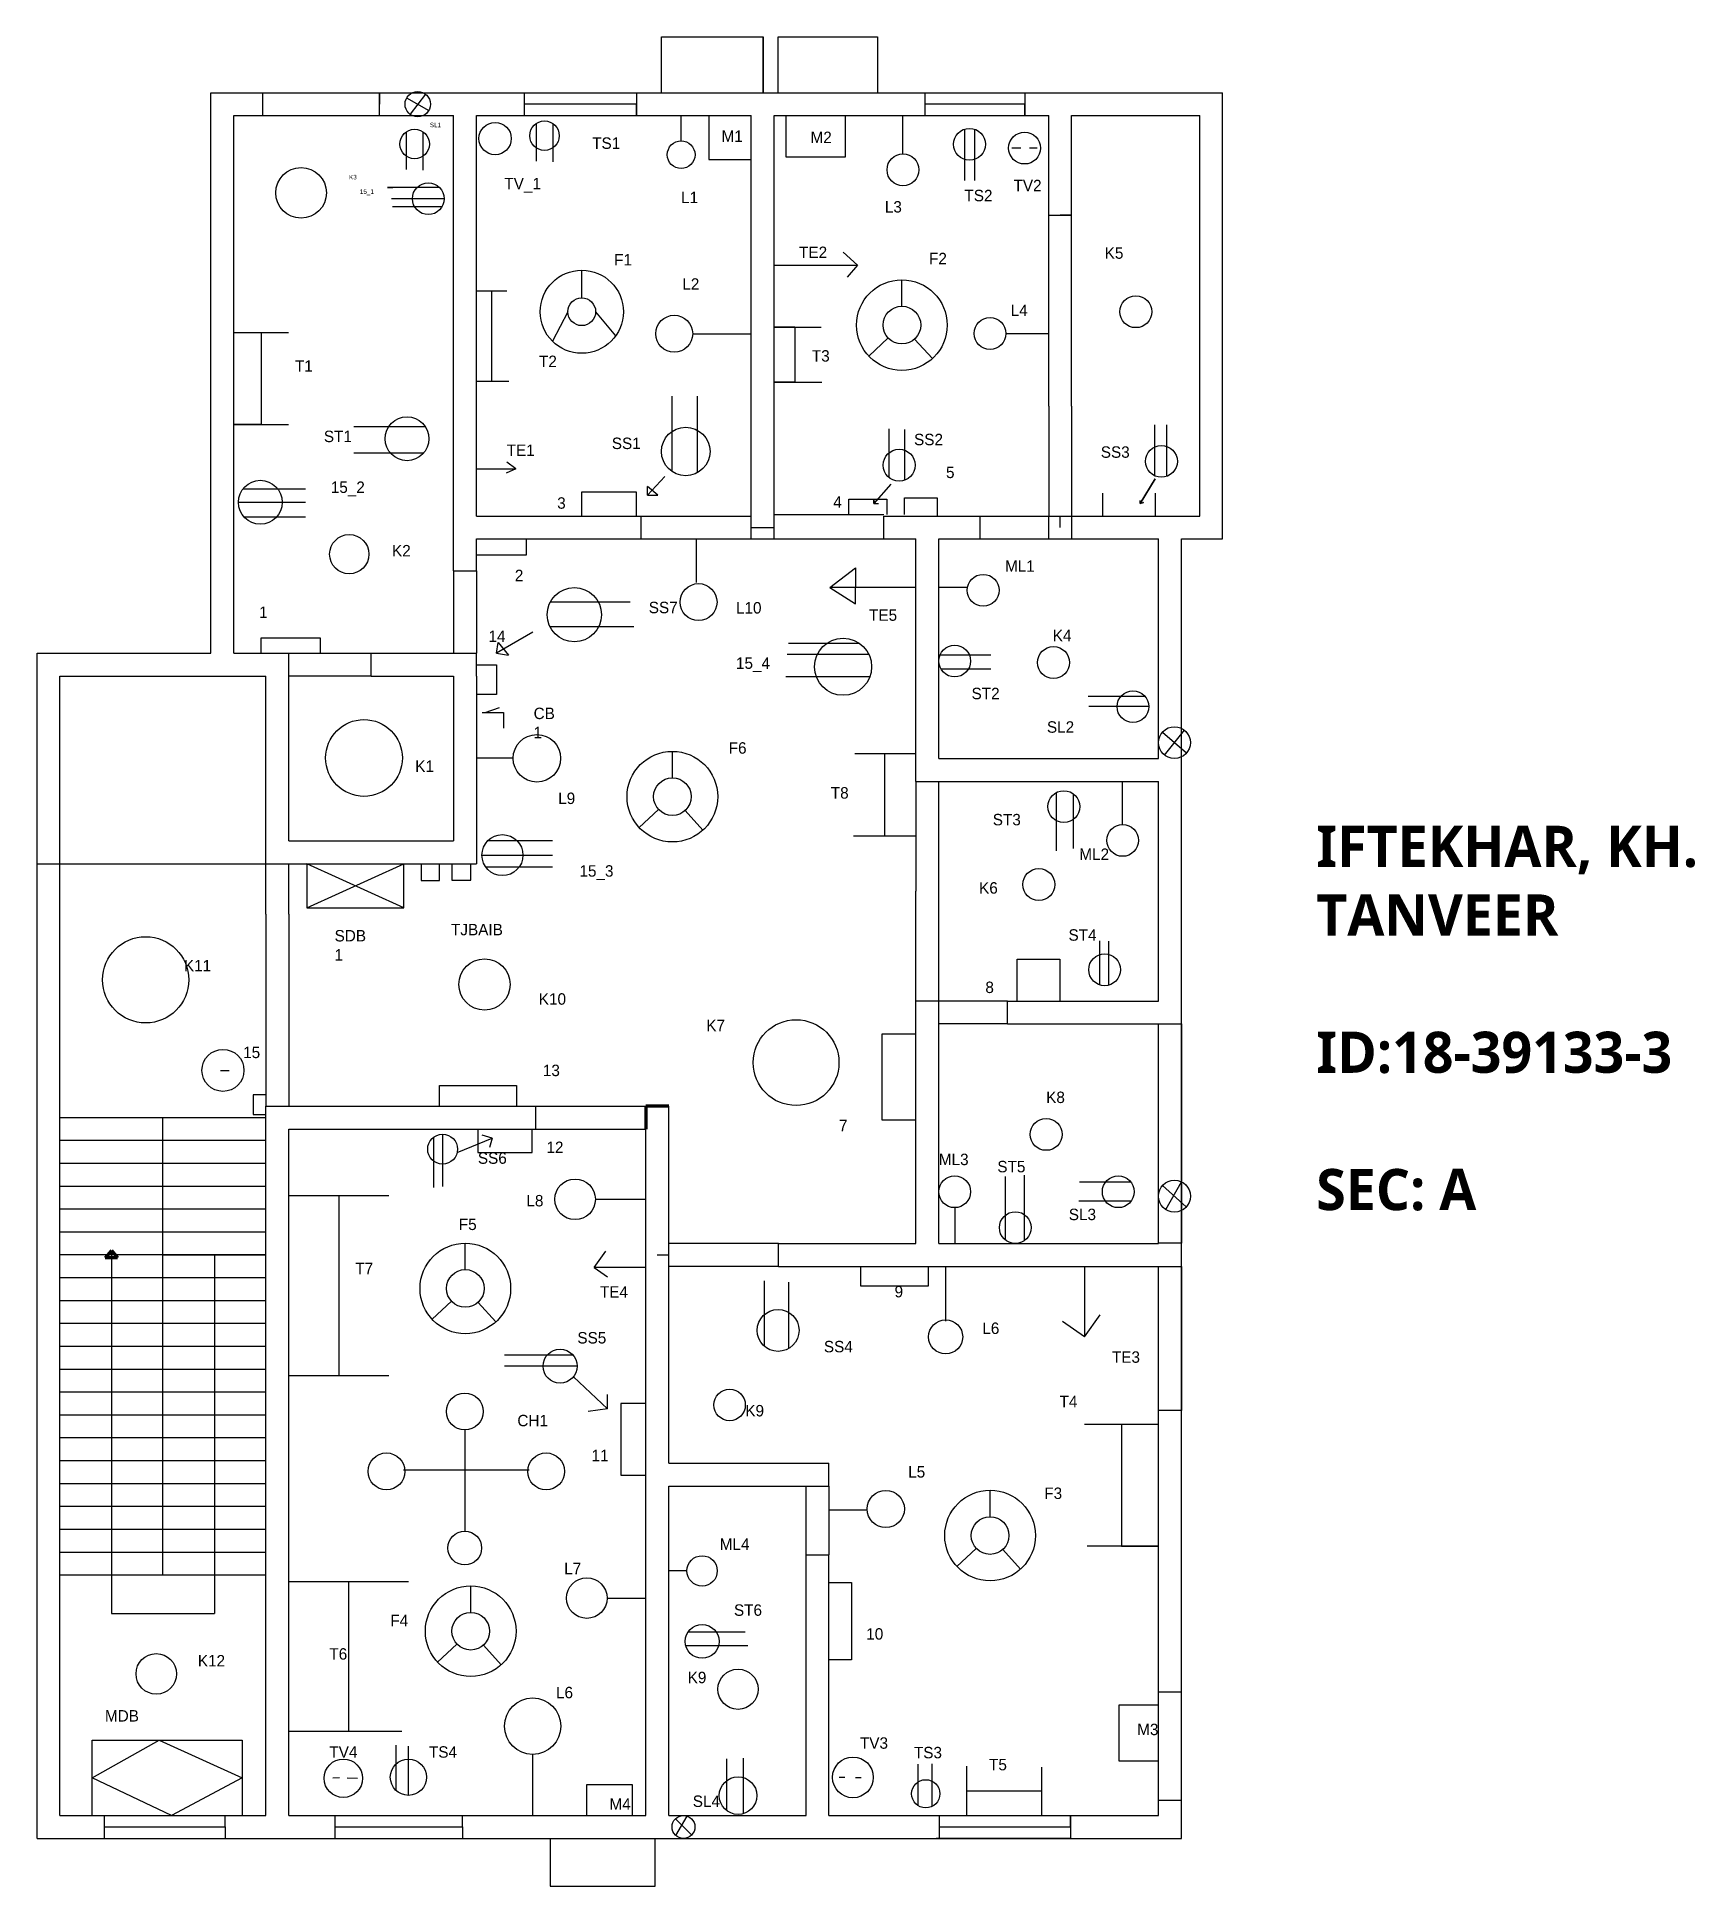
# Model space of a CAD drawing. Header units: inches. Extents: x 43 to 768, y 2 to 811.
import ezdxf

# ---------------------------------------------------------------- set-up
doc = ezdxf.new("R2010")
doc.units = ezdxf.units.IN
doc.header["$MEASUREMENT"] = 0
doc.linetypes.add('ACAD_ISO02W100', pattern=[15, 12, -3])

msp = doc.modelspace()

# ---------------------------------------------------------------- linework, layer by layer
for p, q in [((316.31, 786.27), (316.31, 810.66)), ((316.31, 810.66), (360.73, 810.66)), ((360.73, 810.66), (360.73, 786.27)), ((360.73, 786.27), (360.73, 810.66)), ((367.29, 786.27), (367.29, 810.66)), ((367.29, 810.66), (404.65, 810.66)), ((404.65, 810.66), (410.7, 810.66)), ((410.7, 810.66), (410.7, 786.27)), ((119.48, 786.27), (543.48, 786.27)), ((119.48, 541.27), (119.48, 786.27)), ((142.05, 786.27), (142.05, 776.27)), ((193.14, 776.27), (193.14, 786.27)), ((193.14, 786.27), (193.14, 781.27)), ((204.98, 784), (214.64, 778.53)), ((213.18, 785.68), (206.45, 776.85)), ((256.49, 776.27), (256.49, 786.27)), ((256.49, 786.27), (305.45, 786.27)), ((305.45, 786.27), (305.45, 776.27)), ((431.58, 776.27), (431.58, 786.27)), ((431.58, 786.27), (475.07, 786.27)), ((475.07, 786.27), (475.07, 776.27)), ((543.48, 786.27), (561.48, 786.27)), ((561.48, 591.27), (561.48, 786.27)), ((119.48, 541.27), (119.48, 776.27)), ((129.48, 776.27), (225.48, 776.27)), ((129.48, 541.27), (129.48, 776.27)), ((142.05, 776.27), (193.14, 776.27)), ((225.48, 577.27), (225.48, 776.27)), ((235.48, 776.27), (355.48, 776.27)), ((235.48, 601.27), (235.48, 776.27)), ((305.45, 781.27), (256.49, 781.27)), ((305.45, 776.27), (305.45, 781.27)), ((324.9, 765.24), (324.9, 776.27)), ((337.01, 776.27), (337.01, 757.16)), ((355.48, 591.27), (355.48, 776.27)), ((365.48, 776.27), (485.48, 776.27)), ((365.48, 591.27), (365.48, 776.27)), ((370.83, 758.17), (370.83, 776.27)), ((370.83, 776.27), (370.83, 776.27)), ((396.57, 776.27), (396.57, 758.17)), ((421.82, 759.54), (421.82, 776.27)), ((475.07, 781.27), (431.58, 781.27)), ((475.07, 776.27), (475.07, 781.27)), ((485.48, 649.27), (485.48, 776.27)), ((495.48, 776.27), (543.48, 776.27)), ((495.48, 649.27), (495.48, 776.27)), ((543.48, 776.27), (551.48, 776.27)), ((551.48, 601.27), (551.48, 776.27)), ((204.8, 769.15), (204.8, 752.67)), ((212.02, 769.2), (212.02, 752.5)), ((261.56, 772.8), (261.56, 756.33)), ((268.78, 772.86), (268.78, 756.15)), ((448.67, 770.35), (448.67, 747.95)), ((453.03, 770.38), (453.03, 747.95)), ((469.43, 762.23), (473.31, 762.23)), ((477.04, 762.23), (480.47, 762.23)), ((337.01, 757.16), (355.48, 757.16)), ((396.57, 758.17), (370.83, 758.17)), ((219.27, 744.89), (196.66, 744.89)), ((196.66, 744.89), (198.95, 744.89)), ((221.35, 739.94), (198.42, 739.94)), ((220.35, 736.36), (198.77, 736.36)), ((485.48, 732.8), (495.48, 732.8)), ((495.48, 732.8), (490.48, 732.8)), ((402.01, 710.98), (395.65, 716.55)), ((395.65, 716.55), (402.01, 710.98)), ((281.49, 696.6), (281.49, 708.72)), ((365.48, 710.98), (402.01, 710.98)), ((402.01, 710.98), (397.42, 705.74)), ((421.35, 692.95), (421.35, 704.53)), ((235.48, 699.63), (248.68, 699.63)), ((242.08, 699.63), (242.08, 660.27)), ((275.43, 690.55), (268.64, 677.7)), ((287.54, 690.55), (296.27, 679.99)), ((129.48, 681.49), (153.41, 681.49)), ((141.44, 681.49), (141.44, 641.3)), ((329.94, 680.96), (355.48, 680.96)), ((374.56, 683.77), (365.48, 683.77)), ((365.48, 683.77), (386.04, 683.77)), ((374.56, 683.77), (374.56, 659.81)), ((415.33, 679.11), (406.87, 671.21)), ((466.79, 681.04), (485.48, 681.04)), ((426.88, 678.64), (434.67, 670.07)), ((235.48, 660.27), (249.69, 660.27)), ((374.56, 659.81), (365.48, 659.81)), ((365.48, 659.81), (386.35, 659.81)), ((320.95, 620.72), (320.95, 653.71)), ((332.06, 620.22), (332.06, 653.71)), ((485.48, 649.27), (485.48, 601.27)), ((495.48, 649.27), (495.48, 591.27)), ((141.44, 641.3), (129.48, 641.3)), ((129.48, 641.3), (153.41, 641.3)), ((213.19, 640.24), (181.93, 640.24)), ((415.76, 618.09), (415.76, 639.35)), ((422.59, 616.97), (422.59, 639.15)), ((531.79, 618.86), (531.79, 641.14)), ((537.12, 618.62), (537.12, 641.14)), ((212.39, 628.76), (181.93, 628.76)), ((252.72, 621.91), (248.68, 624.88)), ((235.48, 621.91), (252.72, 621.91)), ((252.72, 621.91), (248.52, 619.94)), ((310.24, 610.35), (317.73, 618.48)), ((416.54, 615.16), (409.05, 606.72)), ((525.44, 606.76), (532.02, 617.45)), ((532.02, 617.45), (525.44, 606.76)), ((131.45, 607.28), (160.73, 607.28)), ((133.42, 613.1), (160.73, 613.1)), ((281.49, 601.27), (281.49, 611.82)), ((281.49, 611.82), (305.21, 611.82)), ((305.21, 611.82), (305.21, 601.27)), ((310.24, 610.35), (310.24, 614.2)), ((314.73, 610.35), (310.24, 614.2)), ((310.24, 610.35), (314.73, 610.35)), ((398.14, 601.91), (398.14, 608.66)), ((398.14, 608.66), (414.7, 608.66)), ((409.05, 606.72), (409.05, 608.66)), ((409.05, 608.66), (409.05, 606.72)), ((409.05, 606.72), (409.99, 607.78)), ((409.99, 607.78), (409.05, 606.72)), ((409.05, 606.72), (411.13, 606.72)), ((414.7, 608.66), (414.7, 601.91)), ((422.43, 601.91), (422.43, 609.21)), ((422.43, 609.21), (436.78, 609.21)), ((436.78, 609.21), (436.78, 601.27)), ((509.1, 601.27), (509.1, 611.21)), ((525.44, 606.76), (525.44, 608.12)), ((525.44, 606.76), (525.87, 607.47)), ((525.44, 606.76), (526.93, 607.23)), ((526.93, 607.23), (525.44, 606.76)), ((532.05, 611.21), (532.05, 601.27)), ((133.85, 600.94), (160.73, 600.94)), ((235.48, 601.27), (307.48, 601.27)), ((307.48, 591.27), (307.48, 601.27)), ((307.48, 601.27), (355.48, 601.27)), ((365.48, 601.91), (413.48, 601.91)), ((413.48, 601.27), (455.48, 601.27)), ((413.48, 591.27), (413.48, 601.27)), ((455.48, 591.27), (455.48, 601.27)), ((455.48, 601.27), (485.48, 601.27)), ((485.48, 601.27), (495.48, 601.27)), ((485.48, 591.27), (485.48, 601.27)), ((495.48, 601.27), (551.48, 601.27)), ((235.48, 591.27), (307.48, 591.27)), ((235.48, 577.27), (235.48, 591.27)), ((257.29, 584.27), (257.29, 591.27)), ((307.48, 591.27), (355.48, 591.27)), ((331.48, 591.27), (331.48, 572.23)), ((355.48, 591.27), (365.48, 591.27)), ((365.48, 591.27), (413.48, 591.27)), ((413.48, 591.27), (427.48, 591.27)), ((427.48, 485.27), (427.48, 591.27)), ((437.48, 591.27), (455.48, 591.27)), ((437.48, 495.27), (437.48, 591.27)), ((455.48, 591.27), (490.48, 591.27)), ((485.48, 591.27), (533.48, 591.27)), ((533.48, 495.27), (533.48, 591.27)), ((543.48, 591.27), (551.48, 591.27)), ((543.48, 343.27), (543.48, 591.27)), ((551.48, 591.27), (561.48, 591.27)), ((235.48, 584.27), (257.29, 584.27)), ((225.48, 577.27), (235.48, 577.27)), ((225.48, 577.27), (225.48, 541.27)), ((235.48, 577.27), (235.48, 541.27)), ((389.84, 570), (401.12, 578.55)), ((401.12, 578.55), (401.12, 570)), ((427.48, 570), (389.84, 570)), ((389.84, 570), (401.12, 562.92)), ((401.12, 562.92), (401.12, 570)), ((450.01, 570), (437.48, 570)), ((267.8, 563.78), (302.58, 563.78)), ((260.17, 550.47), (244.16, 541.27)), ((267.55, 552.99), (304.22, 552.99)), ((141.48, 541.27), (141.48, 548.06)), ((141.48, 548.06), (167.24, 548.06)), ((167.24, 548.06), (167.24, 541.27)), ((244.16, 541.27), (244.9, 546)), ((244.9, 546), (249.51, 540.43)), ((402.85, 545.58), (371.83, 545.58)), ((43.48, 541.27), (119.48, 541.27)), ((43.48, 23.27), (43.48, 541.27)), ((129.48, 541.27), (153.48, 541.27)), ((153.48, 459.27), (153.48, 541.27)), ((153.48, 541.27), (189.48, 541.27)), ((153.48, 531.27), (153.48, 541.27)), ((189.48, 541.27), (235.48, 541.27)), ((189.48, 531.27), (189.48, 541.27)), ((235.48, 531.27), (235.48, 541.27)), ((235.48, 536.27), (244.16, 536.27)), ((244.16, 541.27), (244.16, 541.27)), ((244.16, 541.27), (249.51, 540.43)), ((244.16, 536.27), (244.16, 523.28)), ((406.91, 540.76), (371.21, 540.76)), ((438.03, 540.58), (460.2, 540.58)), ((438.34, 534.51), (460.2, 534.51)), ((53.48, 531.27), (143.48, 531.27)), ((53.48, 33.27), (53.48, 531.27)), ((143.48, 427.27), (143.48, 531.27)), ((189.48, 531.27), (153.48, 531.27)), ((189.48, 531.27), (225.48, 531.27)), ((225.48, 531.27), (225.48, 459.27)), ((235.48, 531.27), (235.48, 449.27)), ((407.32, 530.96), (370.59, 530.96)), ((244.16, 523.28), (235.48, 523.28)), ((239.29, 515.37), (245.55, 517.53)), ((527.64, 522.38), (502.67, 522.38)), ((529.25, 517.94), (503.03, 517.94)), ((237.97, 515.37), (247.35, 515.37)), ((247.35, 515.37), (247.35, 508.51)), ((535.15, 506.74), (545.7, 497.69)), ((536.09, 496.79), (544.77, 507.65)), ((251.5, 495.38), (235.48, 495.38)), ((321.07, 486.83), (321.07, 498.4)), ((427.48, 497.26), (400.76, 497.26)), ((413.84, 461.27), (413.84, 497.26)), ((427.48, 497.26), (427.48, 497.26)), ((437.48, 495.27), (533.48, 495.27)), ((427.48, 485.27), (533.48, 485.27)), ((427.48, 485.27), (427.48, 437.27)), ((437.48, 437.27), (437.48, 485.27)), ((517.8, 466.42), (517.8, 485.27)), ((533.48, 389.27), (533.48, 485.27)), ((488.69, 480.31), (488.69, 454.89)), ((496.23, 479.83), (496.23, 455.94)), ((315.06, 472.99), (306.59, 465.09)), ((326.61, 472.51), (334.4, 463.95)), ((427.48, 461.27), (400.2, 461.27)), ((153.48, 459.27), (225.48, 459.27)), ((237.87, 453.04), (268.66, 453.04)), ((240.5, 459.37), (268.66, 459.37)), ((43.48, 449.27), (235.48, 449.27)), ((153.48, 427.27), (153.48, 449.27)), ((161.43, 449.27), (161.43, 430.02)), ((161.43, 430.02), (203.71, 449.27)), ((203.71, 430.02), (161.43, 449.27)), ((203.71, 430.02), (203.71, 449.27)), ((211.28, 449.27), (211.28, 442.01)), ((219.28, 442.01), (219.28, 449.27)), ((224.75, 449.27), (224.75, 442.11)), ((233.07, 442.11), (233.07, 449.27)), ((239.5, 447.9), (268.77, 447.9)), ((427.48, 448.01), (427.48, 448.01)), ((211.28, 442.01), (219.28, 442.01)), ((224.75, 442.11), (233.07, 442.11)), ((427.48, 283.27), (427.48, 437.27)), ((437.48, 389.27), (437.48, 437.27)), ((161.43, 430.02), (203.71, 430.02)), ((143.48, 427.27), (143.48, 343.27)), ((153.48, 427.27), (153.48, 343.27)), ((507.8, 396.31), (507.8, 415.59)), ((511.74, 396.21), (511.74, 415.5)), ((471.64, 389.27), (471.64, 407.54)), ((471.64, 407.54), (490.28, 407.54)), ((490.28, 407.54), (490.28, 389.27)), ((437.48, 389.27), (427.48, 389.27)), ((437.48, 283.27), (437.48, 389.27)), ((467.48, 389.27), (437.48, 389.27)), ((467.48, 389.27), (533.48, 389.27)), ((467.48, 379.27), (467.48, 389.27)), ((427.48, 374.82), (412.59, 374.82)), ((412.59, 374.82), (412.59, 337.36)), ((467.48, 379.27), (437.48, 379.27)), ((467.48, 379.27), (533.48, 379.27)), ((533.48, 343.27), (533.48, 379.27)), ((533.48, 379.27), (543.48, 379.27)), ((543.48, 379.27), (543.48, 283.38)), ((123.62, 358.93), (127.43, 358.83)), ((143.48, 348.21), (137.85, 348.21)), ((137.85, 348.21), (137.85, 339.73)), ((143.48, 348.21), (143.48, 348.21)), ((219.4, 343.27), (219.4, 352.3)), ((219.4, 352.3), (252.99, 352.3)), ((252.99, 352.3), (252.99, 343.27)), ((137.85, 339.73), (143.48, 339.73)), ((143.48, 343.27), (261.48, 343.27)), ((143.48, 333.27), (143.48, 343.27)), ((261.48, 333.27), (261.48, 343.27)), ((261.48, 343.27), (309.48, 343.27)), ((319.48, 283.27), (319.48, 343.27)), ((533.48, 283.27), (533.48, 343.27)), ((543.48, 23.27), (543.48, 343.27)), ((143.48, 338.27), (53.48, 338.27)), ((98.48, 138.27), (98.48, 338.27)), ((143.48, 33.27), (143.48, 338.27)), ((153.48, 333.27), (261.48, 333.27)), ((153.48, 33.27), (153.48, 333.27)), ((236.09, 333.27), (236.09, 323.12)), ((259.88, 323.12), (259.88, 333.27)), ((261.48, 333.27), (309.48, 333.27)), ((309.48, 33.27), (309.48, 333.27)), ((412.59, 337.36), (427.48, 337.36)), ((143.48, 328.27), (53.48, 328.27)), ((216.65, 329.65), (216.65, 307.72)), ((220.69, 331.05), (220.69, 308.19)), ((227.07, 323.12), (242.34, 329.29)), ((242.34, 329.29), (238, 330.57)), ((242.34, 329.29), (241.15, 325.25)), ((143.48, 318.27), (53.48, 318.27)), ((236.09, 323.12), (259.88, 323.12)), ((143.48, 308.27), (53.48, 308.27)), ((466.63, 284.72), (466.63, 312.54)), ((474.88, 284.53), (474.88, 313.16)), ((521.44, 310.05), (498.94, 310.05)), ((535.25, 308.6), (545.61, 299.34)), ((536.59, 298.17), (543.48, 310.22)), ((153.48, 304.23), (197.18, 304.23)), ((175.33, 304.23), (175.33, 225.55)), ((287.41, 302.59), (309.48, 302.59)), ((521.52, 301.85), (498.63, 301.85)), ((143.48, 298.27), (53.48, 298.27)), ((444.43, 298.95), (444.43, 283.27)), ((143.48, 288.27), (53.48, 288.27)), ((230.61, 271.87), (230.61, 283.45)), ((319.48, 187.27), (319.48, 283.27)), ((367.48, 283.27), (319.48, 283.27)), ((367.48, 283.27), (427.48, 283.27)), ((367.48, 273.27), (367.48, 283.27)), ((437.48, 283.27), (533.48, 283.27)), ((543.48, 283.38), (533.48, 283.38)), ((143.48, 278.27), (53.48, 278.27)), ((98.48, 278.27), (53.48, 278.27)), ((75.98, 278.27), (75.98, 121.58)), ((98.48, 278.27), (143.48, 278.27)), ((120.98, 278.27), (120.98, 121.58)), ((286.95, 272.73), (291.96, 279.95)), ((143.48, 268.27), (53.48, 268.27)), ((309.48, 272.73), (286.95, 272.73)), ((286.95, 272.73), (292.78, 268.68)), ((367.48, 273.27), (319.48, 273.27)), ((361.34, 238.31), (361.34, 267.03)), ((367.48, 273.27), (533.48, 273.27)), ((403.28, 273.27), (403.28, 264.74)), ((433.02, 264.74), (433.02, 273.27)), ((440.46, 273.27), (440.46, 249.3)), ((501.09, 273.27), (501.09, 242.44)), ((533.48, 33.27), (533.48, 273.27)), ((533.48, 273.27), (543.48, 273.27)), ((543.48, 273.27), (543.48, 210.26)), ((371.89, 237.41), (371.89, 266.45)), ((403.28, 264.74), (433.02, 264.74)), ((143.48, 258.27), (53.48, 258.27)), ((224.6, 258.03), (216.14, 250.14)), ((236.15, 257.56), (243.94, 248.99)), ((501.09, 242.44), (507.95, 252.16)), ((143.48, 248.27), (53.48, 248.27)), ((501.09, 242.44), (491.5, 249.2)), ((143.48, 238.27), (53.48, 238.27)), ((277.76, 234.45), (247.76, 234.45)), ((143.48, 228.27), (53.48, 228.27)), ((279.49, 229.67), (247.76, 229.67)), ((143.48, 218.27), (53.48, 218.27)), ((153.48, 225.55), (197.18, 225.55)), ((277.85, 225.01), (292.69, 211.02)), ((292.69, 211.02), (284.3, 209.92)), ((292.69, 211.02), (292.69, 217.22)), ((309.48, 213.35), (298.62, 213.35)), ((298.62, 213.35), (298.62, 182.09)), ((543.48, 210.26), (533.48, 210.26)), ((143.48, 208.27), (53.48, 208.27)), ((533.48, 204.12), (501.09, 204.12)), ((517.28, 204.12), (517.28, 150.94)), ((143.48, 198.27), (53.48, 198.27)), ((230.37, 201.78), (230.37, 162.89)), ((143.48, 188.27), (53.48, 188.27)), ((319.48, 187.27), (389.48, 187.27)), ((389.48, 177.27), (389.48, 187.27)), ((143.48, 178.27), (53.48, 178.27)), ((203.55, 184.35), (258.54, 184.35)), ((298.62, 182.09), (309.48, 182.09)), ((319.48, 177.27), (389.48, 177.27)), ((319.48, 33.27), (319.48, 177.27)), ((379.48, 147.27), (379.48, 177.27)), ((389.48, 177.27), (389.48, 147.27)), ((459.87, 163.86), (459.87, 175.43)), ((143.48, 168.27), (53.48, 168.27)), ((230.37, 162.89), (230.37, 157.53)), ((389.48, 166.84), (405.77, 166.84)), ((143.48, 158.27), (53.48, 158.27)), ((143.48, 148.27), (53.48, 148.27)), ((379.48, 147.27), (389.48, 147.27)), ((379.48, 33.27), (379.48, 147.27)), ((389.48, 33.27), (389.48, 147.27)), ((453.85, 150.02), (445.39, 142.12)), ((465.4, 149.54), (473.19, 140.98)), ((533.48, 150.94), (502.23, 150.94)), ((517.28, 150.94), (533.48, 150.94)), ((143.48, 138.27), (53.48, 138.27)), ((327.43, 140.18), (319.48, 140.18)), ((153.48, 135.49), (205.72, 135.49)), ((179.6, 135.49), (179.6, 70.08)), ((232.96, 122.05), (232.96, 133.62)), ((389.48, 135.08), (399.26, 135.08)), ((399.26, 135.08), (399.26, 101.29)), ((75.98, 121.58), (120.98, 121.58)), ((292.55, 128.27), (309.48, 128.27)), ((327.99, 113.6), (352.91, 113.6)), ((226.94, 108.21), (218.48, 100.31)), ((238.49, 107.73), (246.28, 99.17)), ((326.88, 107.6), (354.02, 107.6)), ((399.26, 101.29), (389.48, 101.29)), ((533.48, 81.47), (516.06, 81.47)), ((516.06, 81.47), (516.06, 57.21)), ((543.48, 87.14), (533.48, 87.14)), ((67.53, 33.27), (67.53, 66.18)), ((67.53, 66.18), (133.17, 66.18)), ((67.53, 49.72), (96.92, 66.18)), ((96.92, 66.18), (133.17, 49.72)), ((133.17, 66.18), (133.17, 33.27)), ((153.48, 70.08), (202.87, 70.08)), ((200.43, 44.13), (200.43, 64)), ((205.77, 42.07), (205.77, 63.53)), ((260.03, 59.98), (260.03, 33.27)), ((344.81, 35.38), (344.8, 58.07)), ((352.1, 34.06), (352.1, 58.39)), ((516.06, 57.21), (533.48, 57.21)), ((102.2, 33.27), (67.53, 49.72)), ((133.17, 49.72), (102.2, 33.27)), ((172.75, 49.74), (175.66, 49.92)), ((178.93, 49.74), (183.46, 49.53)), ((393.9, 50.07), (396.39, 50.07)), ((401.11, 49.92), (403.49, 49.92)), ((428.4, 37.58), (428.4, 55.69)), ((434.61, 37.27), (434.61, 55.89)), ((449.72, 33.27), (449.72, 54.78)), ((482.49, 33.27), (482.49, 54.37)), ((283.72, 33.27), (283.72, 46.81)), ((283.72, 46.81), (303.46, 46.81)), ((303.46, 46.81), (303.46, 33.27)), ((449.72, 44.02), (482.49, 44.02)), ((53.48, 33.27), (143.48, 33.27)), ((72.83, 33.27), (72.83, 33.27)), ((72.83, 33.27), (72.83, 28.27)), ((125.63, 28.27), (125.63, 33.27)), ((153.48, 33.27), (309.48, 33.27)), ((173.61, 33.27), (173.61, 33.27)), ((173.61, 33.27), (173.61, 28.27)), ((229.39, 28.27), (229.39, 33.27)), ((319.48, 33.27), (379.48, 33.27)), ((322.61, 24.52), (327.56, 32.99)), ((389.48, 33.27), (533.48, 33.27)), ((437.58, 33.27), (437.58, 28.27)), ((495, 28.27), (495, 33.27)), ((495, 33.27), (495, 23.27)), ((543.48, 39.81), (533.48, 39.81)), ((72.83, 28.27), (125.63, 28.27)), ((72.83, 28.27), (72.83, 23.27)), ((125.63, 28.27), (125.63, 23.27)), ((173.61, 28.27), (229.39, 28.27)), ((173.61, 28.27), (173.61, 23.27)), ((229.39, 28.27), (229.39, 23.27)), ((322.37, 31.78), (329.48, 24.75)), ((437.58, 28.27), (495, 28.27)), ((437.58, 28.27), (437.58, 23.27)), ((43.48, 23.27), (543.48, 23.27)), ((267.67, 23.27), (267.67, 2.44)), ((313.54, 2.44), (313.54, 23.27)), ((495, 23.27), (436.36, 23.27)), ((267.67, 2.44), (313.54, 2.44))]:
    msp.add_line(p, q)
at = {"linetype": 'ACAD_ISO02W100'}
for p, q in [((490.48, 596.27), (490.48, 601.27)), ((355.48, 596.27), (365.48, 596.27)), ((314.48, 278.27), (319.48, 278.27))]:
    msp.add_line(p, q, dxfattribs=at)
at = {"lineweight": 100}
for p, q in [((319.48, 343.27), (309.48, 343.27)), ((309.48, 343.27), (309.48, 333.27)), ((75.98, 280.27), (73.28, 277.02)), ((78.69, 277.03), (73.28, 277.02)), ((75.98, 278.27), (75.98, 280.27)), ((75.98, 280.27), (78.69, 277.03))]:
    msp.add_line(p, q, dxfattribs=at)
for centre, radius in [((209.81, 781.27), 5.55), ((208.45, 763.85), 6.44), ((243.63, 766.25), 7.07), ((265.21, 767.5), 6.44), ((450.89, 763.76), 6.95), ((474.93, 762.09), 6.95), ((324.9, 759.18), 6.06), ((158.83, 742.53), 11.07), ((421.82, 752.59), 6.95), ((214.41, 739.94), 6.94), ((281.49, 690.55), 18.17), ((421.35, 684.72), 19.8), ((281.49, 690.55), 6.06), ((523.56, 690.55), 6.95), ((321.87, 680.96), 8.07), ((421.35, 684.72), 8.23), ((459.84, 681.04), 6.95), ((205.14, 635.04), 9.59), ((326.91, 629.48), 10.6), ((420.15, 623.48), 6.95), ((534.74, 625.15), 6.95), ((141.04, 607.28), 9.59), ((179.91, 584.57), 8.58), ((456.86, 568.82), 6.95), ((278.25, 558.13), 11.87), ((332.5, 563.65), 8.07), ((395.64, 535.38), 12.49), ((444.43, 537.86), 6.95), ((487.59, 537.22), 6.95), ((522.3, 517.94), 6.95), ((186.34, 495.51), 16.77), ((261.88, 495.38), 10.38), ((540.43, 502.22), 6.95), ((321.07, 478.6), 19.8), ((321.07, 478.6), 8.23), ((492.09, 474.25), 6.95), ((246.83, 453.04), 8.96), ((517.8, 459.47), 6.95), ((481.17, 440.19), 6.95), ((90.97, 398.54), 18.84), ((238.99, 396.52), 11.2), ((509.93, 402.93), 6.95), ((375.12, 362.34), 18.74), ((124.72, 358.95), 9.19), ((484.38, 330.96), 6.95), ((220.69, 324.52), 6.53), ((278.55, 302.59), 8.87), ((444.43, 305.9), 6.95), ((515.87, 305.9), 6.95), ((540.43, 303.97), 6.95), ((470.88, 290.22), 6.95), ((230.61, 263.65), 19.8), ((230.61, 263.65), 8.23), ((367.25, 245.29), 9.15), ((440.46, 242.44), 7.44), ((272.02, 229.67), 7.46), ((346.08, 212.7), 6.86), ((230.37, 209.83), 8.05), ((196.17, 183.68), 8.05), ((265.92, 183.68), 8.05), ((414.32, 167.25), 8.14), ((459.87, 155.63), 19.8), ((459.87, 155.63), 8.23), ((230.37, 150.16), 7.38), ((334.06, 140.18), 6.63), ((232.96, 113.82), 19.8), ((283.69, 128.27), 8.86), ((232.96, 113.82), 8.23), ((334.06, 109.37), 7.4), ((95.6, 95.16), 8.86), ((349.76, 88.45), 8.8), ((260.03, 72.31), 12.32), ((177.3, 49.54), 8.4), ((205.77, 50), 7.93), ((399.96, 49.92), 8.9), ((349.76, 41.94), 8.22), ((431.78, 42.75), 6.17), ((325.92, 28.27), 5)]:
    msp.add_circle(centre, radius)

# ---------------------------------------------------------------- texts
for s, insert, char_height, width, attachment_point in [('SL1', (215.11, 773.22), 2, 8.0843, 1), ('M1', (342.56, 769.78), 5, 6.5618, 1), ('M2', (381.43, 769.28), 5, 12.1141, 1), ('TS1', (286.03, 766.75), 5, 4.038, 1), ('K3', (179.79, 750.39), 2, 12.8295, 1), ('15_1', (184.53, 744.07), 2, 12.3023, 1), ('TV_1', (247.67, 749.09), 5, 2.5238, 1), ('TS2', (448.67, 743.85), 5, 7.7364, 1), ('TV2', (470.11, 748.24), 5, 8.2262, 1), ('L1', (324.9, 743.03), 5, 11.6093, 1), ('L3', (413.9, 738.92), 5, 14.2588, 1), ('F1', (295.62, 715.78), 5, 12.1141, 1), ('TE2', (376.42, 719.03), 5, 8.6834, 1), ('F2', (433.2, 716.32), 5, 14.8859, 1), ('K5', (509.94, 718.72), 5, 19.7312, 1), ('L2', (325.4, 705.18), 5, 14.6378, 1), ('L4', (468.87, 693.68), 5, 4.0316, 1), ('T2', (262.81, 671.37), 5, 8.5808, 1), ('T3', (382, 673.76), 5, 9.6138, 1), ('T1', (156.18, 669.35), 5, 5.5523, 1), ('ST1', (168.8, 638.57), 5, 13.1236, 1), ('TE1', (248.68, 632.51), 5, 12.1141, 1), ('SS1', (294.61, 635.54), 5, 10.0951, 1), ('SS2', (426.66, 637.21), 5, 4.2667, 1), ('SS3', (508.24, 631.72), 5, 11.4003, 1), ('5', (440.62, 622.86), 5, 14.1578, 1), ('15_2', (171.83, 616.36), 5, 24.7329, 1), ('3', (270.75, 609.45), 5, 4.5525, 1), ('4', (391.36, 609.87), 5, 3.8788, 1), ('K2', (198.58, 588.61), 5, 9.5903, 1), ('2', (252.24, 577.78), 5, 2.019, 1), ('ML1', (466.41, 581.91), 5, 5.3482, 1), ('1', (140.49, 561.68), 5, 5.5523, 1), ('SS7', (310.75, 563.78), 5, 4.3965, 1), ('L10', (348.86, 563.65), 5, 0.977, 1), ('TE5', (406.99, 560.47), 5, 3.908, 1), ('14', (240.72, 551.2), 5, 0.1764, 1), ('K4', (487.24, 551.52), 5, 7.3186, 1), ('15_4', (348.86, 539.47), 5, 9.2814, 1), ('ST2', (451.78, 526.19), 5, 9.5705, 1), ('CB 1', (260.44, 517.5), 5, 1.954, 1), ('SL2', (484.71, 511.55), 5, 10.1334, 1), ('F6', (345.68, 502.38), 5, 4.4608, 1), ('K1', (208.71, 494.41), 5, 5.4451, 1), ('L9', (271.18, 480.38), 5, 2.4425, 1), ('T8', (390.29, 482.75), 5, 8.0294, 1), ('ST3', (461.05, 471.06), 5, 9.5516, 1), ('{\\fYu Gothic UI|b1|i0|c0|p34;IFTEKHAR, KH. TANVEER\\P\\PID:18-39133-3\\P\\PSEC: A}', (602.37, 297.54), 18, 210.9962, 7), ('ML2', (498.86, 455.94), 5, 7.1637, 1), ('15_3', (280.47, 448.63), 5, 4.3965, 1), ('K6', (455.08, 441.21), 5, 3.5818, 1), ('SDB 1', (173.49, 420.31), 5, 11.5981, 1), ('TJBAIB', (224.35, 422.99), 5, 9.2274, 1), ('ST4', (494.13, 420.64), 5, 5.7216, 1), ('K11', (107.67, 407.25), 5, 22.8766, 1), ('8', (457.82, 397.76), 5, 1.5404, 1), ('K10', (262.71, 392.66), 5, 3.5686, 1), ('K7', (335.87, 381.07), 5, 10.7059, 1), ('15', (133.55, 369.32), 5, 2.2271, 1), ('13', (264.49, 361.44), 5, 21.4118, 1), ('K8', (484.38, 349.68), 5, 12.3788, 1), ('7', (393.86, 337.36), 5, 7.1373, 1), ('12', (266.05, 327.83), 5, 9.8495, 1), ('SS6', (236.09, 323.12), 5, 10.9964, 1), ('ML3', (437.48, 322.53), 5, 10.5841, 1), ('ST5', (463.05, 319.4), 5, 11.8378, 1), ('L8', (257.3, 304.49), 5, 6.2015, 1), ('F5', (227.76, 294.17), 5, 8.3903, 1), ('SL3', (494.26, 298.49), 5, 16.2323, 1), ('T7', (182.52, 274.84), 5, 6.9311, 1), ('TE4', (289.41, 264.63), 5, 6.5663, 1), ('9', (418.15, 264.74), 5, 7.4357, 1), ('SS5', (279.56, 244.57), 5, 6.2015, 1), ('L6', (456.48, 248.73), 5, 17.7313, 1), ('SS4', (387.27, 240.72), 5, 6.8637, 1), ('TE3', (513.1, 236.14), 5, 5.1478, 1), ('K9', (352.95, 212.7), 5, 12.5835, 1), ('T4', (490.22, 216.7), 5, 10.8676, 1), ('CH1', (253.35, 208.39), 5, 6.818, 1), ('11', (285.76, 193.14), 5, 5.1071, 1), ('L5', (424.1, 185.98), 5, 7.7369, 1), ('F3', (483.55, 176.61), 5, 14.2522, 1), ('ML4', (341.76, 154.36), 5, 6.3702, 1), ('L7', (273.81, 143.71), 5, 9.8833, 1), ('ST6', (347.97, 125.54), 5, 10.8293, 1), ('F4', (197.83, 120.98), 5, 4.2207, 1), ('10', (405.77, 115.13), 5, 4.4793, 1), ('T6', (171.21, 106.38), 5, 8.3868, 1), ('K12', (113.75, 103.41), 5, 5.9405, 1), ('L6', (270.23, 89.5), 5, 7.792, 1), ('K9', (327.75, 96.09), 5, 5.7332, 1), ('MDB', (73.16, 79.32), 5, 9.9008, 1), ('M3', (524.15, 73.38), 5, 9.3237, 1), ('TV3', (403.01, 67.43), 5, 5.9727, 1), ('TV4', (171.21, 63.53), 5, 6.0939, 1), ('TS4', (214.72, 63.53), 5, 3.896, 1), ('TS3', (426.6, 63.26), 5, 5.1763, 1), ('T5', (459.43, 58.01), 5, 8.4955, 1), ('M4', (293.59, 40.74), 5, 4.5688, 1), ('SL4', (329.98, 42), 5, 7.0072, 1)]:
    msp.add_mtext(s, dxfattribs=dict(insert=insert, char_height=char_height, width=width, attachment_point=attachment_point))

doc.saveas('drawing.dxf')
